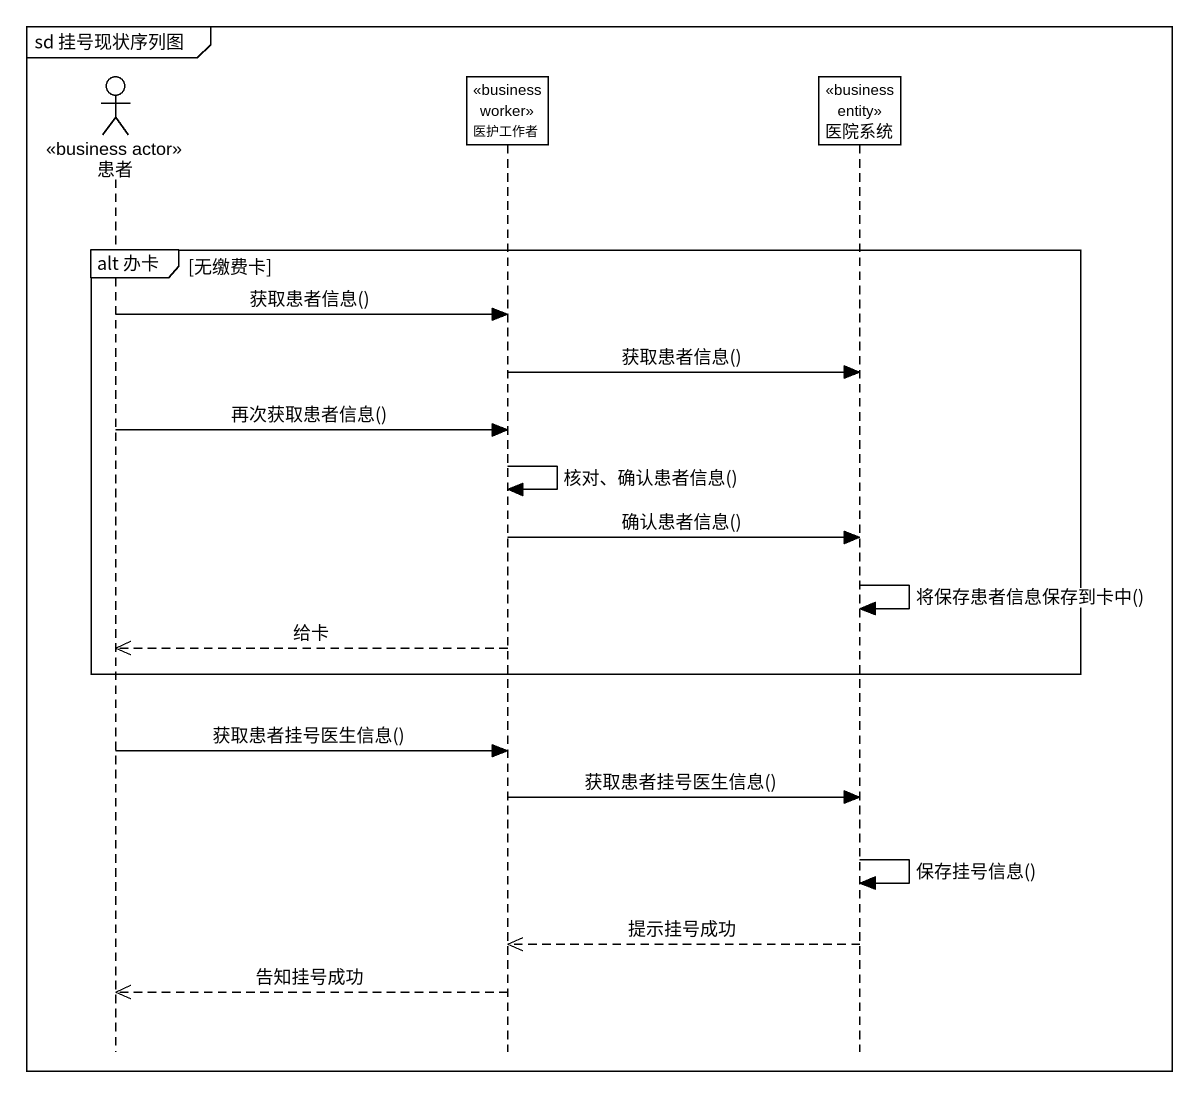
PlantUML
@startuml
mainframe sd 挂号现状序列图
hide footbox
actor 患者 <<business actor>>
participant 医护工作者 <<business worker>>
participant 医院系统 <<business entity>>

group alt 办卡 [无缴费卡]
  患者 -> 医护工作者 : 获取患者信息()
  医护工作者 -> 医院系统 : 获取患者信息()
  患者 -> 医护工作者 : 再次获取患者信息()
  医护工作者 -> 医护工作者 : 核对、确认患者信息()
  医护工作者 -> 医院系统 : 确认患者信息()
  医院系统 -> 医院系统 : 将保存患者信息保存到卡中()
  医护工作者 -->> 患者 : 给卡
end
患者 -> 医护工作者 : 获取患者挂号医生信息()
医护工作者 -> 医院系统 : 获取患者挂号医生信息()
医院系统 -> 医院系统 : 保存挂号信息()
医院系统 -->> 医护工作者 : 提示挂号成功
医护工作者 -->> 患者 : 告知挂号成功
@enduml
